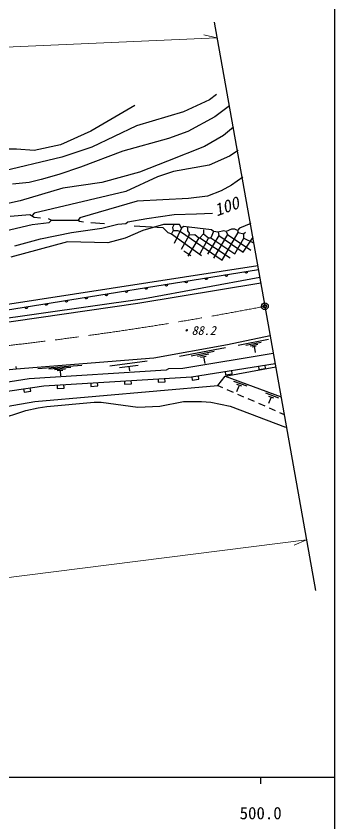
# Model space of a CAD drawing. Units: millimetres, scale not verified. Extents: x 40000 to 680000, y 20000 to 380000.
# Drawn here: x 531750 to 579000, y 198357 to 317938 of the extents above; entities that cross this region are included whole.
import ezdxf
from ezdxf.enums import TextEntityAlignment as Align

# ---------------------------------------------------------------- set-up
doc = ezdxf.new("R2010")
doc.units = ezdxf.units.MM
doc.header["$LTSCALE"] = 1000
doc.header["$PDMODE"] = 32
doc.header["$PDSIZE"] = 500
doc.linetypes.add('CHAIN', pattern=[18.5, 12, -1.5, 3.5, -1.5])
for name, color, linetype, lineweight in [('M-BGD', 7, 'Continuous', 25), ('M-BMK', 2, 'CHAIN', 13), ('M-BMK-SRVR', 3, 'Continuous', 25), ('M-STR-HTXT', 7, 'Continuous', 13), ('M-STR-STRC', 7, 'Continuous', 25), ('M-TTL-BAND', 7, 'Continuous', 25)]:
    doc.layers.add(name, color=color, linetype=linetype, lineweight=lineweight)
doc.layers.add('M-OTRS', color=6, linetype='Continuous')
doc.styles.add('ＭＳ ゴシック', font='')
doc.styles.get('ＭＳ ゴシック').set_extended_font_data('MS Gothic')

msp = doc.modelspace()

# ---------------------------------------------------------------- linework, layer by layer
at = {"layer": 'M-BGD'}
for p, q in [((561451, 306296), (560435, 305534)), ((560435, 305534), (556540, 303756)), ((549344, 304687), (542824, 300877)), ((556540, 303756), (549598, 301639)), ((563398, 304603), (561197, 302994)), ((561197, 302994), (557218, 300793)), ((549598, 301639), (542994, 298507)), ((563991, 301470), (562467, 300200)), ((542824, 300877), (538337, 298845)), ((557218, 300793), (554339, 299777)), ((562467, 300200), (559673, 298591)), ((554339, 299777), (547566, 297914)), ((531818, 298168), (529870, 298168)), ((534442, 297999), (531818, 298168)), ((538337, 298845), (534442, 297999)), ((542994, 298507), (538506, 296983)), ((547566, 297914), (541300, 295543)), ((559673, 298591), (554170, 296390)), ((564668, 297999), (563398, 297152)), ((538506, 296983), (528770, 294697)), ((563398, 297152), (560350, 295797)), ((541300, 295543), (538083, 294443)), ((554170, 296390), (550021, 294781)), ((560350, 295797), (555101, 294866)), ((538083, 294443), (535458, 293681)), ((550021, 294781), (544433, 293257)), ((555101, 294866), (552730, 294104)), ((533680, 293257), (531225, 293003)), ((535458, 293681), (533680, 293257)), ((544433, 293257), (538676, 292411)), ((552730, 294104), (547989, 291903)), ((565346, 294019), (563652, 292834)), ((538676, 292411), (532326, 290548)), ((547989, 291903), (534442, 288685)), ((562128, 291987), (560096, 291225)), ((563652, 292834), (562128, 291987)), ((557302, 290887), (549682, 290463)), ((560096, 291225), (557302, 290887)), ((532326, 290548), (526907, 289278)), ((549682, 290463), (541216, 288008)), ((530886, 288262), (533765, 288516)), ((533765, 288516), (534442, 288093)), ((534442, 288685), (534104, 288347)), ((551122, 287923), (555186, 288516)), ((555186, 288516), (558488, 288601)), ((558488, 288601), (560858, 288685)), ((534104, 286992), (536644, 287331)), ((534442, 288093), (535374, 288008)), ((536474, 287923), (536982, 287669)), ((536644, 287331), (536982, 287669)), ((536982, 287669), (540962, 287669)), ((541216, 288008), (540962, 287669)), ((540962, 287669), (541131, 287500)), ((541131, 287500), (541724, 287415)), ((542824, 287331), (544856, 287161)), ((544433, 286484), (546804, 287077)), ((546804, 287077), (547989, 287161)), ((547989, 287161), (548328, 287415)), ((548328, 287415), (551122, 287923)), ((555186, 287077), (554932, 286569)), ((566531, 287161), (564838, 286484)), ((530124, 286061), (534104, 286992)), ((535374, 284875), (539946, 285807)), ((539946, 285807), (544433, 286484)), ((550529, 286145), (547904, 284960)), ((549259, 286823), (553492, 286569)), ((553577, 286992), (550529, 286145)), ((553492, 286569), (554254, 285807)), ((555948, 286992), (553577, 286992)), ((554254, 285807), (554762, 285637)), ((555016, 286145), (554762, 285637)), ((554932, 286569), (555016, 286145)), ((555016, 286145), (555694, 286145)), ((556286, 286484), (555186, 284198)), ((555694, 286145), (556117, 285976)), ((556286, 286484), (555948, 286992)), ((556117, 285976), (562298, 281743)), ((556540, 286738), (556286, 286484)), ((560689, 286230), (556540, 286738)), ((557133, 286653), (557133, 286061)), ((557133, 286061), (557387, 285722)), ((559504, 286230), (559504, 285637)), ((561028, 285976), (560604, 285045)), ((561028, 285976), (560689, 286230)), ((561705, 285891), (561028, 285976)), ((562552, 286061), (561705, 285891)), ((561705, 285891), (561790, 285383)), ((562298, 281743), (564668, 285807)), ((562890, 285976), (562552, 286061)), ((563652, 286315), (562890, 285976)), ((562890, 285976), (563060, 285553)), ((564160, 286315), (563652, 286315)), ((564584, 286145), (564160, 286315)), ((564838, 286484), (564584, 286145)), ((564584, 286145), (564668, 285807)), ((564668, 285807), (565515, 285637)), ((565769, 285807), (565515, 285637)), ((531564, 283859), (535374, 284875)), ((547904, 284960), (545364, 284283)), ((554762, 285637), (559250, 282420)), ((556286, 283351), (557472, 285468)), ((558826, 285045), (557218, 282335)), ((557387, 285722), (557302, 285299)), ((557472, 285468), (558234, 285553)), ((558234, 285553), (558826, 285045)), ((558826, 285045), (558996, 285045)), ((559504, 285637), (558996, 285045)), ((560266, 285045), (558996, 282674)), ((558996, 285045), (563483, 282081)), ((559504, 285637), (560266, 285045)), ((561790, 285383), (560096, 282589)), ((560266, 285045), (560604, 285045)), ((560604, 285045), (564160, 282674)), ((563060, 285553), (561028, 281997)), ((561790, 285383), (565430, 282928)), ((563060, 285553), (566531, 283182)), ((564160, 282674), (565515, 284960)), ((565430, 282928), (566870, 285129)), ((565515, 284960), (565515, 285637)), ((565515, 284960), (566954, 284283)), ((539353, 284452), (530971, 282166)), ((545364, 284283), (539353, 284452)), ((556625, 283097), (557641, 282420)), ((569833, 267857), (556456, 265656)), ((554339, 265571), (554000, 265402)), ((556456, 265656), (554339, 265571)), ((567661, 265972), (567739, 265479)), ((567739, 265479), (568727, 265634)), ((568727, 265634), (568649, 266128)), ((554000, 265402), (533680, 264132)), ((557784, 264414), (557862, 263920)), ((558849, 264076), (558771, 264570)), ((562723, 265193), (562800, 264699)), ((562760, 264528), (571024, 261456)), ((562800, 264699), (563788, 264855)), ((563788, 264855), (563710, 265349)), ((533680, 264132), (514630, 260999)), ((537822, 263183), (537852, 262684)), ((538851, 262745), (538820, 263244)), ((542812, 263489), (542843, 262990)), ((543841, 263052), (543811, 263551)), ((547803, 263796), (547834, 263297)), ((547834, 263297), (548832, 263358)), ((548832, 263358), (548801, 263857)), ((552794, 264102), (552824, 263603)), ((552824, 263603), (553822, 263664)), ((553822, 263664), (553792, 264163)), ((557862, 263920), (558849, 264076)), ((561667, 263119), (562365, 262814)), ((563996, 263776), (565927, 263063)), ((564406, 263320), (565166, 263051)), ((532858, 262620), (532931, 262125)), ((532931, 262125), (533921, 262271)), ((533921, 262271), (533847, 262766)), ((537852, 262684), (538851, 262745)), ((542843, 262990), (543841, 263052)), ((563006, 262534), (563922, 262134)), ((564768, 263028), (564429, 262197)), ((568734, 262015), (570665, 261302)), ((553069, 260068), (556540, 260745)), ((556540, 260745), (559250, 260745)), ((559250, 260745), (560604, 260661)), ((564564, 261854), (565480, 261453)), ((566122, 261173), (567038, 260773)), ((569143, 261559), (569904, 261290)), ((569506, 261266), (569167, 260436)), ((533172, 259391), (535035, 259814)), ((535035, 259814), (536305, 259983)), ((536305, 259983), (543332, 260661)), ((543332, 260661), (544348, 260661)), ((544348, 260661), (549767, 259899)), ((549767, 259899), (553069, 260068)), ((560604, 260661), (563483, 260068)), ((563483, 260068), (571696, 256935)), ((567680, 260492), (568596, 260092)), ((569237, 259812), (570154, 259411)), ((527754, 257613), (533172, 259391)), ((570795, 259131), (571492, 258827))]:
    msp.add_line(p, q, dxfattribs=at)
for points in [[(474840, 274787), (478672, 271221), (500971, 271739), (530178, 274286), (567660, 280325)], [(567562, 280874), (529516, 274977), (501287, 272548), (477627, 272193)], [(567871, 279138), (550777, 275994), (527396, 272677), (515347, 271594)], [(515861, 271120), (527535, 272124), (549810, 275323), (568007, 278376)], [(569416, 270473), (563108, 269137), (552184, 267187), (531773, 265527)], [(416797, 259761), (481357, 259740), (481550, 259354), (515033, 259981), (535846, 263062), (557727, 264405), (570149, 266365)], [(416797, 259761), (416867, 257900), (481167, 256968), (516643, 257639), (534505, 260749), (561667, 263119), (562760, 264528), (570232, 265898)], [(531726, 265933), (531773, 265527), (508868, 263215), (495571, 262333), (482327, 262241)]]:
    msp.add_lwpolyline(points, dxfattribs=at)
for centre in [(565851, 280091), (556966, 278659), (559928, 279137), (562889, 279614), (551042, 277705), (554004, 278182), (542157, 276273), (545119, 276750), (548080, 277228), (536233, 275319), (539195, 275796), (533271, 274841)]:
    msp.add_arc(centre, 256, 201.83372, 356.47296, dxfattribs=at)
at = {"layer": 'M-BMK'}
msp.add_arc((476450, 749579), 483568, 269.0798, 280.98938, dxfattribs=at)
at = {"layer": 'M-BMK-SRVR'}
for p, q in [((561112, 317049), (568631, 274878)), ((568631, 274878), (576149, 232707))]:
    msp.add_line(p, q, dxfattribs=at)
msp.add_circle((568631, 274878), 500, dxfattribs=at)
msp.add_point((568631, 274878), dxfattribs=at)
at = {"layer": 'M-OTRS'}
msp.add_point((568631, 274878), dxfattribs=at)
at = {"layer": 'M-STR-HTXT'}
for p, q in [((561524, 314738), (478901, 311037)), ((561524, 314738), (559571, 315169)), ((574813, 240202), (524247, 233817)), ((574813, 240202), (572961, 239446))]:
    msp.add_line(p, q, dxfattribs=at)
at = {"layer": 'M-STR-STRC'}
for p, q in [((564652, 269097), (569172, 269981)), ((565821, 269117), (568081, 269559)), ((566426, 269027), (567556, 269248)), ((555980, 267448), (562772, 268742)), ((557721, 267545), (561117, 268192)), ((566748, 268881), (567312, 268992)), ((567030, 268937), (567207, 268033)), ((545632, 266040), (551175, 266767)), ((558614, 267480), (560312, 267804)), ((559081, 267335), (559930, 267496)), ((559506, 267415), (559700, 266397)), ((534963, 265641), (541479, 266116)), ((536605, 265586), (539863, 265823)), ((537432, 265471), (539061, 265590)), ((547076, 265778), (549847, 266142)), ((548462, 265960), (548549, 265295)), ((537852, 265327), (538667, 265387)), ((538259, 265357), (538317, 264575))]:
    msp.add_line(p, q, dxfattribs=at)
at = {"layer": 'M-TTL-BAND'}
for p, q in [((579000, 20000), (579000, 370000)), ((40000, 205000), (579000, 205000)), ((568000, 205000), (568000, 204000))]:
    msp.add_line(p, q, dxfattribs=at)

# ---------------------------------------------------------------- texts
at = {"layer": 'M-BGD', "style": 'ＭＳ ゴシック', "oblique": 15}
msp.add_text('100', height=1833, rotation=20.109, dxfattribs=at).set_placement((561663, 287673), align=Align.BOTTOM_LEFT)
msp.add_text('・88.2', height=1320, dxfattribs=at).set_placement((555954, 270231), align=Align.BOTTOM_LEFT)
at = {"layer": 'M-TTL-BAND', "style": 'ＭＳ ゴシック'}
msp.add_text('500.0', height=1833, dxfattribs=at).set_placement((568000, 198195), align=Align.BOTTOM_CENTER)

doc.saveas('drawing.dxf')
